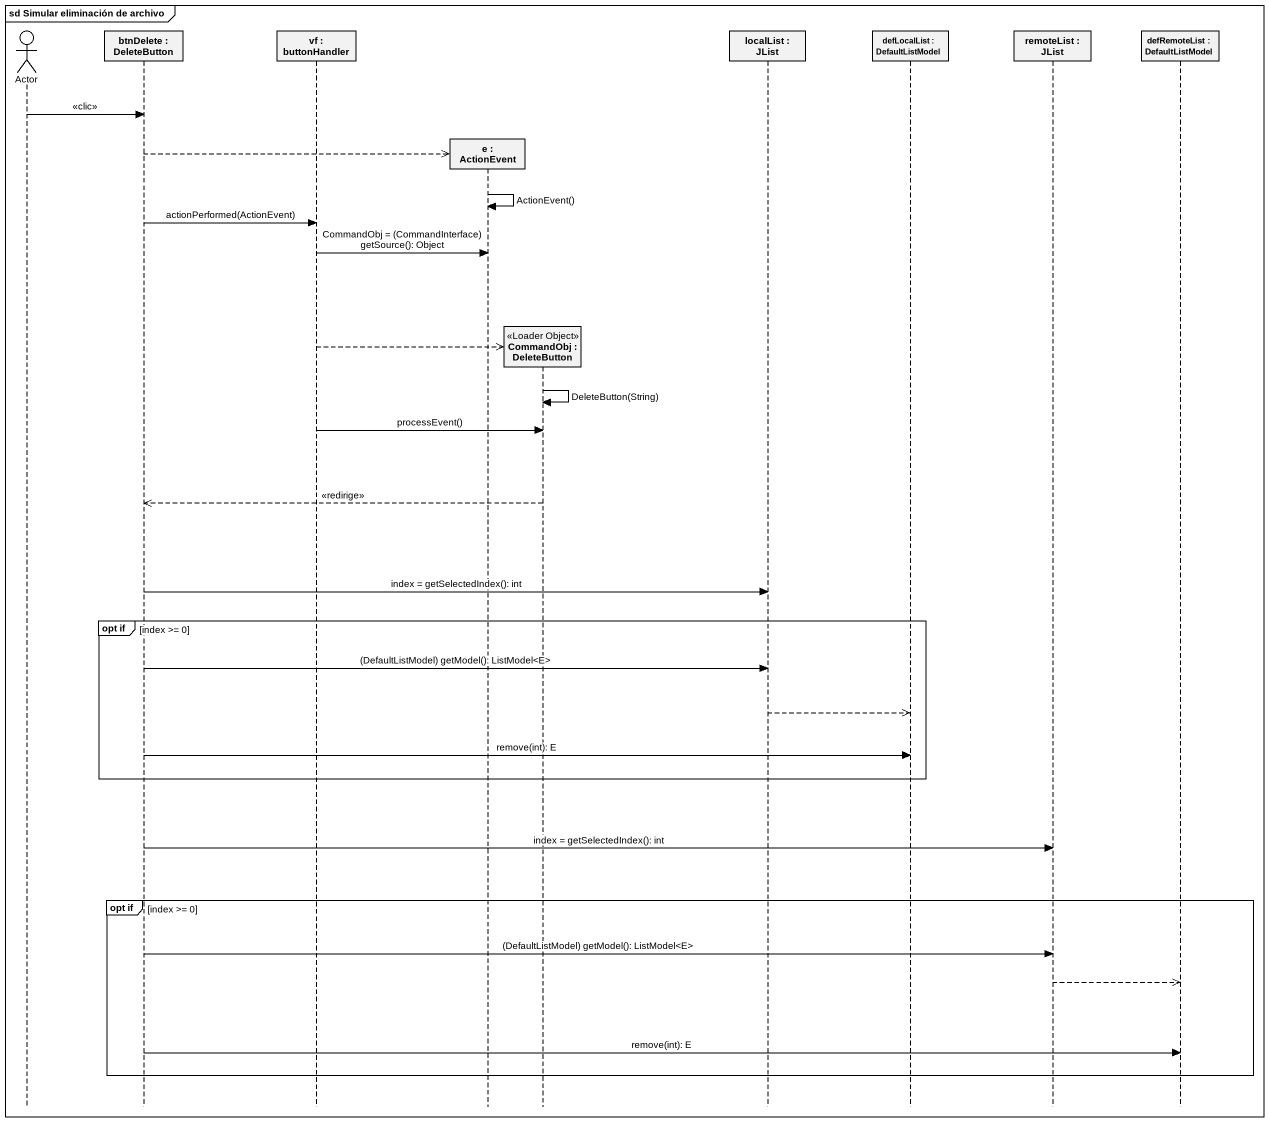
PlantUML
@startuml
mainframe sd Simular eliminación de archivo
hide footbox
actor "Actor" as Actor_
participant "btnDelete : DeleteButton" as btnDelete
participant "vf : buttonHandler" as vf
participant "e : ActionEvent" as e
participant "CommandObj : DeleteButton" as CommandObj <<Loader Object>>
participant "localList : JList" as localList
participant "defLocalList : DefaultListModel" as defLocalList
participant "remoteList : JList" as remoteList
participant "defRemoteList : DefaultListModel" as defRemoteList

Actor_ -> btnDelete : <<clic>>
btnDelete -->> e **
e -> e : ActionEvent()
btnDelete -> vf : actionPerformed(ActionEvent)
vf -> e : CommandObj = (CommandInterface) getSource(): Object
vf -->> CommandObj **
CommandObj -> CommandObj : DeleteButton(String)
vf -> CommandObj : processEvent()
CommandObj -->> btnDelete : <<redirige>>
btnDelete -> localList : index = getSelectedIndex(): int
group opt if [index >= 0]
  btnDelete -> localList : (DefaultListModel) getModel(): ListModel<E>
  localList -->> defLocalList
  btnDelete -> defLocalList : remove(int): E
end
btnDelete -> remoteList : index = getSelectedIndex(): int
group opt if [index >= 0]
  btnDelete -> remoteList : (DefaultListModel) getModel(): ListModel<E>
  remoteList -->> defRemoteList
  btnDelete -> defRemoteList : remove(int): E
end
@enduml
